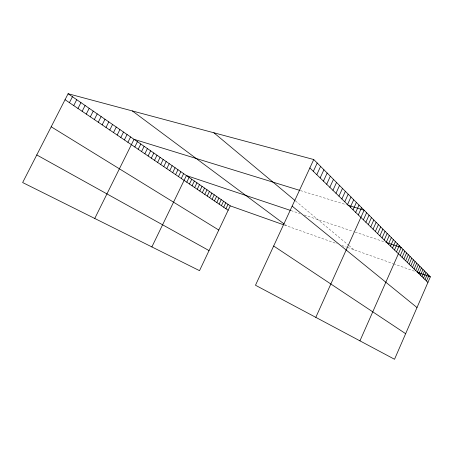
<?xml version="1.0" encoding="UTF-8"?>
<svg xmlns="http://www.w3.org/2000/svg" width="453" height="453" viewBox="0 0 453 453"><rect width="100%" height="100%" fill="white"/><g stroke="black" fill="none" stroke-linecap="round" stroke-linejoin="round"><path stroke-width="0.34" stroke-dasharray="2.27 1.7" d="M300.458 190.6L346.619 204.824M291.013 210.594L299.773 213.527M304.223 215.022L353.374 231.483M355.186 232.095L385.344 242.196M284.342 225.05L337.208 243.805M341.941 245.486L346.721 247.179M347.321 247.395L392.881 263.555M393.532 263.788L414.784 271.324M284.654 224.365L286.704 225.888M295.543 200.962L348.527 245.198M348.986 245.583L353.98 249.756"/><path stroke-width="0.68" d="M422.003 276.653L424.489 270.951M423.515 278.119L425.984 272.457M425.01 279.569L427.456 273.94M426.483 280.996L428.912 275.401M313.748 159.535L430.35 276.851L394.529 359.269L255.481 285.237L313.748 159.535L68.103 93.731L22.65 182.548L199.513 270.662L230.243 205.86L68.103 93.731M414.116 269.003L416.698 263.108M415.735 270.577L418.3 264.722M417.338 272.128L419.88 266.313M418.912 273.657L421.437 267.882M420.469 275.164L422.972 269.427M405.645 260.798L408.329 254.694M407.389 262.485L410.05 256.426M409.104 264.15L411.749 258.131M410.797 265.792L413.419 259.818M412.468 267.412L415.073 261.477M396.477 251.913L399.274 245.583M359.942 340.86L401.182 247.502L385.996 242.417M400.259 255.577L403.011 249.343M402.077 257.344L404.806 251.149M403.878 259.082L406.584 252.938M388.442 244.122L391.341 237.599M390.497 246.115L393.368 239.643M392.525 248.08L395.373 241.653M394.518 250.011L397.338 243.635M382.066 237.944L385.044 231.262M384.223 240.033L387.173 233.408M386.352 242.095L389.274 235.52M373.051 229.207L376.143 222.31M375.361 231.443L378.425 224.603M377.632 233.646L380.667 226.862M379.869 235.815L382.87 229.082M365.877 222.253L369.053 215.181M368.312 224.609L371.46 217.599M370.701 226.93L373.821 219.971M355.696 212.383L359.002 205.067M358.312 214.92L361.585 207.667M315.809 317.36L364.121 210.215L347.898 205.215M363.397 219.852L366.607 212.717M347.559 204.496L350.973 196.987M350.322 207.174L353.697 199.728M353.034 209.801L356.375 202.423M341.873 198.986L345.362 191.342M344.744 201.766L348.193 194.19M332.932 190.317L336.528 182.457M335.973 193.261L339.529 185.475M338.952 196.155L342.474 188.437M323.442 181.121L327.162 173.029M326.67 184.246L330.345 176.234M329.829 187.31L333.47 179.377M316.783 174.671L320.594 166.421M320.146 177.927L323.912 169.762M313.351 171.342L317.208 163.012M219.116 204.105L221.245 199.637M221.415 205.662L223.533 201.217M223.691 207.202L225.792 202.78M225.939 208.731L228.029 204.326M209.665 197.701L211.851 193.137M212.072 199.331L214.241 194.79M214.445 200.939L216.602 196.426M216.794 202.531L218.935 198.04M199.79 191.007L202.027 186.347M202.298 192.712L204.524 188.074M204.784 194.394L206.993 189.779M207.242 196.058L209.439 191.472M192.078 185.787L194.365 181.047M194.677 187.548L196.947 182.831M197.248 189.286L199.501 184.597M151.874 246.93L186.432 175.56L290.396 210.39M186.789 182.202L189.105 177.412M189.45 184.003L191.749 179.241M172.695 172.65L175.09 167.718M175.594 174.615L177.978 169.716M178.465 176.557L180.832 171.687M181.296 178.482L183.646 173.635M163.76 166.596L166.217 161.579M166.778 168.641L169.212 163.652M169.75 170.656L172.168 165.696M154.484 160.311L156.993 155.203M157.616 162.434L160.107 157.355M160.707 164.53L163.182 159.479M148.103 155.985L150.645 150.815M151.313 158.159L153.839 153.023M138.205 149.28L140.809 144.009M141.546 151.545L144.133 146.308M144.847 153.777L147.412 148.573M127.905 142.299L130.572 136.931M94.751 218.471L134.031 139.326L299.812 190.402M134.818 146.982L137.446 141.681M120.804 137.486L123.516 132.049M124.377 139.909L127.067 134.507M109.779 130.017L112.559 124.473M113.505 132.542L116.262 127.033M117.18 135.034L119.915 129.558M102.163 124.858L104.994 119.241M105.996 127.457L108.799 121.874M94.332 119.552L97.208 113.856M98.278 122.225L101.127 116.568M86.268 114.088L89.196 108.318M90.334 116.84L93.233 111.104M73.726 105.589L76.727 99.694M77.967 108.465L80.945 102.61M82.152 111.296L85.102 105.487M69.417 102.667L72.446 96.732M230.243 205.86L283.159 224.631M417.145 272.162L430.35 276.851M36.772 154.943L209.037 250.588M51.189 126.783L218.776 230.039M273.663 246.013L405.65 333.685M65.045 99.705L228.165 210.237M132.344 110.94L284.139 223.98M292.145 206.138L417.003 307.553M213.884 132.78L295.011 200.515M309.846 167.944L427.938 282.4"/></g></svg>
